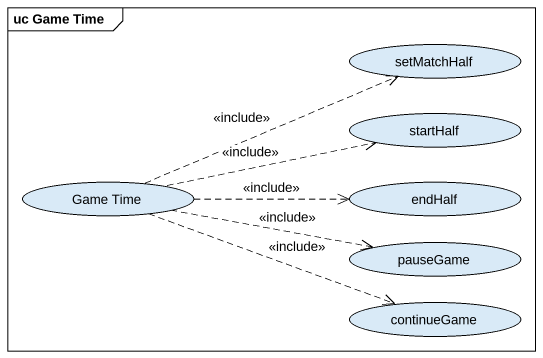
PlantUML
@startuml
mainframe uc Game Time
usecase setMatchHalf
usecase startHalf
usecase "Game Time" as Game_Time
usecase endHalf
usecase pauseGame
usecase continueGame
Game_Time .right.> setMatchHalf : <<include>>
Game_Time .right.> startHalf : <<include>>
Game_Time .right.> endHalf : <<include>>
Game_Time .right.> pauseGame : <<include>>
Game_Time .right.> continueGame : <<include>>
@enduml
